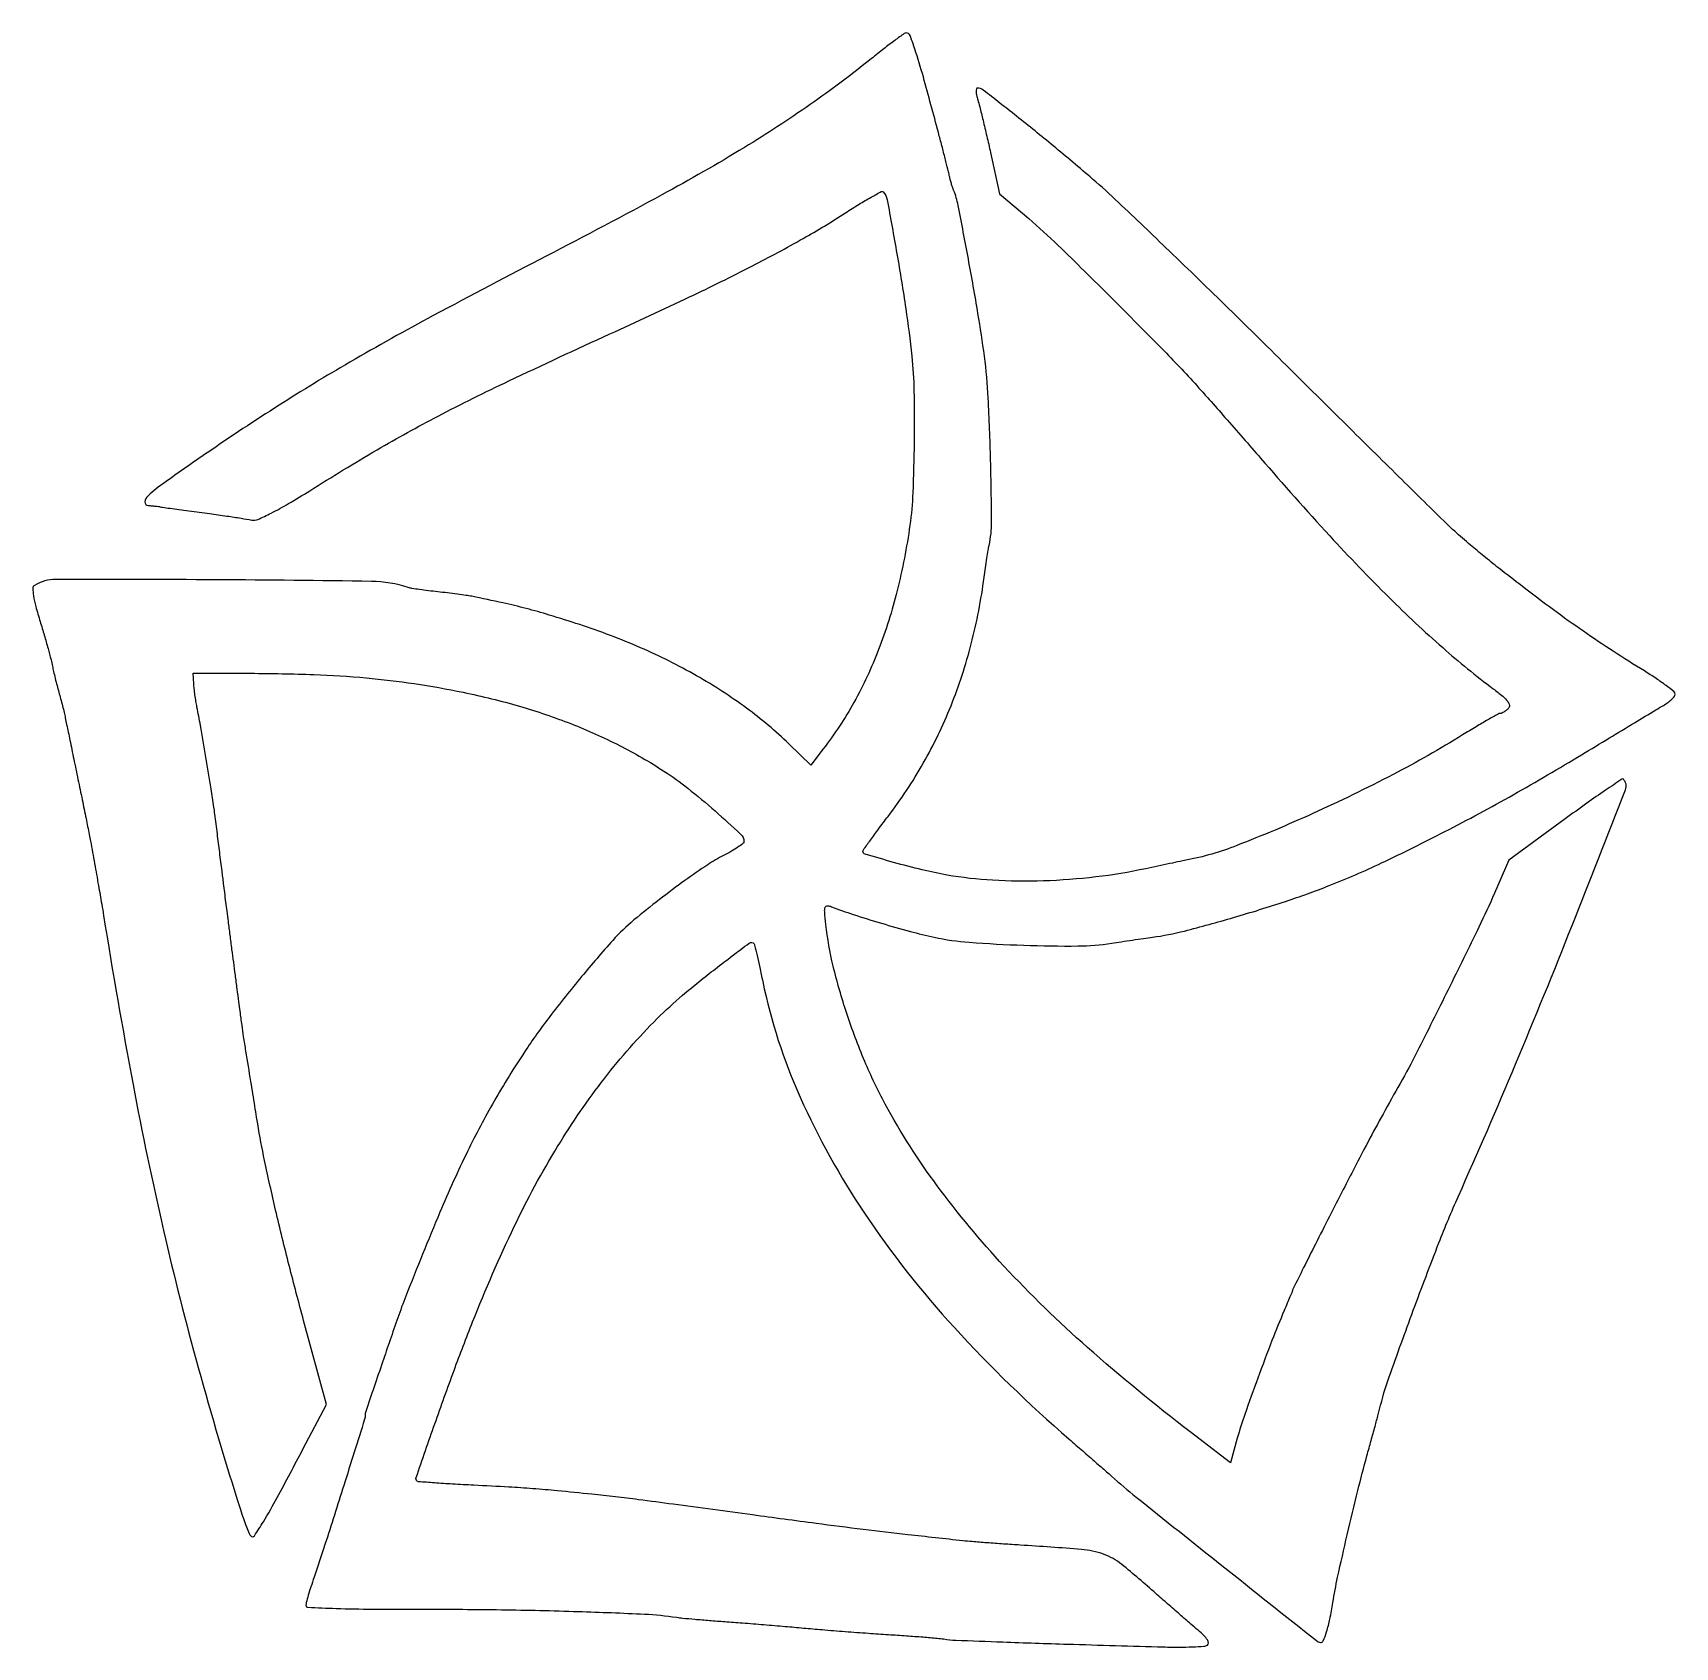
# Model space of a CAD drawing. Extents: x 1 to 387, y 1 to 380.
import ezdxf

# ---------------------------------------------------------------- set-up
doc = ezdxf.new("R2010")
doc.units = 0

msp = doc.modelspace()

# ---------------------------------------------------------------- linework, layer by layer
msp.add_lwpolyline([(198, 373.934061, -0.017003), (183.561588, 363.108696, -0.015937), (168.111531, 353.042005, -0.012231), (148.735173, 341.918463, -0.004795), (121.5, 327.493168, 0.0036), (94.945675, 313.509646, 0.008405), (75.328893, 302.570005, 0.010278), (58.686582, 292.456145, 0.009152), (41.809143, 281.279133, 0.002711), (31.792296, 274.298107, 0.028353), (27.871396, 271.186817, 0.191983), (27.140476, 269.726201, 0.421792), (27.877555, 268.875, -0.005572), (28.745132, 268.814197, -0.005856), (29.596844, 268.73491, -0.005628), (30.329853, 268.649653, -0.025985), (30.75, 268.57363, 0.021788), (31.271389, 268.474765, 0.001025), (33.042188, 268.222015, 0.001688), (35.146932, 267.933248, 0.001213), (37.5, 267.62431, -0.001702), (42.35574, 266.981959, -0.002851), (46.432172, 266.404883, -0.003367), (49.767336, 265.89036, -0.007614), (52.282884, 265.445521, 0.15182), (53.683784, 265.601786, 0.014312), (56.849276, 267.096092, 0.015468), (60.902347, 269.313471, 0.007682), (65.906164, 272.36003, -0.008301), (81.747662, 281.978197, -0.012006), (96.07999, 289.902161, -0.009858), (112.722995, 298.175306, -0.003636), (136.5, 309.204881, 0.004043), (155.234803, 317.914023, 0.00792), (169.983141, 325.20404, 0.009811), (181.917535, 331.639381, 0.015478), (191.864477, 337.671174, -0.006442), (195.106976, 339.718452, -0.010477), (197.917534, 341.36273, -0.004416), (200.31252, 342.669747, -0.330315), (200.724768, 342.608565, -0.152121), (201.69309, 340.76425, -0.002058), (203.977486, 328.024586, -0.00649), (206.061536, 315.137912, -0.010182), (207.482755, 304.006682, -0.022235), (207.989989, 295.857853, -0.00726), (208.028327, 283.811253, -0.007107), (207.722707, 271.853016, -0.025286), (207.031663, 264.223255, -0.025495), (204.048936, 248.868463, -0.03169), (199.665085, 235.00183, -0.033852), (193.873597, 222.611269, -0.038579), (186.676931, 211.675454), (183.713858, 207.850908), (178.606929, 212.80313, 0.034521), (168.595661, 221.252707, 0.02843), (156.864459, 228.857471, 0.027006), (143.697258, 235.451843, 0.024059), (129.384294, 240.875167, 0.004321), (122.217602, 243.134894, 0.010086), (116.806832, 244.671049, 0.010096), (111.341676, 245.98684, 0.004338), (104, 247.531687, 0.013094), (102.678447, 247.761988, 0.003748), (100.61875, 248.049833, 0.003769), (98.289058, 248.339773, 0.003995), (96, 248.588624, -0.005247), (93.790126, 248.834465, -0.006135), (91.698455, 249.11549, -0.005469), (89.937545, 249.393819, -0.036857), (89.079846, 249.604968, 0.075222), (80.417371, 251.04649, 0.00229), (43.932756, 251.417108, 0.001381), (6.181536, 251.523392, 0.139297), (1.154421, 250.095437, 0.266308), (0.784046, 249.4121, 0.033323), (0.942295, 247.667661, 0.026214), (1.478881, 245.144044, 0.009337), (2.499798, 241.601634, -0.003475), (3.460295, 238.409973, -0.003791), (4.348169, 235.296377, -0.003556), (5.06887, 232.620545, -0.018703), (5.39888, 231.13488, 0.010015), (5.655235, 229.878041, 0.004564), (6.038023, 228.245871, 0.004517), (6.4728, 226.532611, 0.006196), (6.896882, 225, -0.005015), (7.32215, 223.477095, -0.00377), (7.760489, 221.79375, -0.003811), (8.148826, 220.20396, -0.008751), (8.411052, 219, 0.00145), (8.729283, 217.428919, 0.000148), (9.495077, 213.709375, 0.000185), (10.410484, 209.278077, 0.000147), (11.40084, 204.5, -0.000479), (12.387892, 199.721918, -0.000601), (13.29333, 195.290625, -0.00048), (14.045131, 191.570238, -0.00473), (14.345444, 190, -0.000654), (15.299843, 184.701157, -0.000717), (16.211231, 179.56032, -0.000706), (16.980995, 175.145233, -0.002998), (17.422022, 172.5, 0.006654), (24.346021, 132.764372, 0.010141), (31.512391, 98.488226, 0.010828), (39.670703, 66.275002, 0.009401), (49.581783, 32.879782, 0.007356), (50.289393, 30.758823, 0.009525), (51.003765, 28.836342, 0.007557), (51.653399, 27.255661, 0.080188), (52.025078, 26.669467, 0.485981), (52.879669, 26.719998, 0.016224), (54.998793, 29.993237, 0.01213), (58.259084, 35.715986, 0.001954), (64.297067, 47.044759), (69.864388, 57.589519), (64.470635, 77.287981, -0.004722), (61.058787, 90.226905, -0.004699), (57.886055, 103.249489, -0.004894), (55.273244, 114.945177, -0.012422), (53.670895, 123.5, 0.000106), (53.410981, 125.105212, 0.000028), (52.994181, 127.675, 0.000028), (52.519431, 130.600001, 0.000029), (52.0484, 133.5, -0.000293), (50.896042, 140.618513, -0.002114), (50.357188, 144.051917, -0.0036), (49.971112, 146.709844, -0.001924), (49.53026, 150, 0.000289), (49.241287, 152.211552, 0.000116), (48.843815, 155.234375, 0.000115), (48.414145, 158.490409, 0.000146), (48.0154, 161.5, -0.000444), (47.613721, 164.545693, -0.000329), (47.174987, 167.9125, -0.000333), (46.765024, 171.091349, -0.000751), (46.459695, 173.5, 0.000058), (46.192169, 175.634145, 0.000047), (45.90608, 177.9125, 0.000048), (45.642875, 180.005402, 0.000127), (45.454382, 181.5, -0.000166), (45.266007, 182.9946, -0.000062), (45.003193, 185.0875, -0.000062), (44.717666, 187.365855, -0.000075), (44.450803, 189.5, 0.000549), (44.177326, 191.670347, 0.000411), (43.871632, 194.059375, 0.000416), (43.580181, 196.307541, 0.000954), (43.356055, 198, 0.007047), (42.723929, 202.249724, 0.001448), (41.481162, 209.72926, 0.001461), (40.194073, 217.206272, 0.006828), (39.381447, 221.5, -0.009803), (39.137754, 222.830903, -0.006675), (38.910584, 224.353125, -0.006728), (38.730711, 225.828261, -0.013428), (38.635561, 227), (38.5, 229.5), (52, 229.436704, -0.007749), (66.85424, 229.136824, -0.013368), (79.192837, 228.365684, -0.014911), (90.468376, 227.017839, -0.013537), (102.015803, 224.965855, -0.01969), (115.22042, 221.702092, -0.023123), (127.424387, 217.550216, -0.024128), (138.72005, 212.473232, -0.02589), (149.202531, 206.437604, -0.023609), (154.818169, 202.416675, -0.013496), (161.221488, 197.071234, -0.006487), (167.227972, 191.635437, -0.20851), (168, 189.864626, -0.232427), (167.785612, 189.428346, -0.01483), (166.600849, 188.568775, -0.019277), (165.061984, 187.605179, -0.012968), (163.236934, 186.620063, 0.029456), (159.490114, 184.435203, 0.009127), (154.121381, 180.722189, 0.008877), (148.113652, 176.239149, 0.008346), (142.142436, 171.45456, 0.037203), (137.171027, 166.666796, 0.009315), (129.813045, 158.127283, 0.009979), (122.331094, 148.734193, 0.016623), (116.45977, 140.5, 0.016065), (109.259782, 128.862668, 0.017262), (103.002684, 117.058161, 0.013749), (96.526369, 102.763298, 0.005609), (88.479261, 83, 0.010183), (86.605022, 77.945568, 0.001457), (83.008551, 67.507473, 0.000256), (79.053277, 55.899007, 0.092237), (78.922991, 55, -0.086438), (78.803441, 54.102436, -0.000134), (73.897791, 38.527219, -0.001111), (69.482794, 24.630644, -0.005659), (66.922114, 16.933421, 0.005167), (66.185934, 14.727765, 0.006856), (65.564621, 12.70559, 0.005034), (65.085993, 11.004764, 0.066158), (65, 10.357703, 0.401642), (65.455972, 9.881637, 0.002372), (72.105918, 9.626363, 0.006612), (80.697396, 9.451077, 0.002476), (92.75, 9.424282, -0.004249), (110.991161, 9.319055, -0.004373), (129.052793, 8.903341, -0.003734), (144.657695, 8.290909, -0.026714), (152.16708, 7.536627, 0.0143), (153.567392, 7.360774, 0.002025), (156.458455, 7.093226, 0.002306), (159.883157, 6.80619, 0.001962), (163.5, 6.534118, -0.001727), (167.631277, 6.225305, -0.00097), (172.646875, 5.823174, -0.000968), (177.709861, 5.397481, -0.001582), (182, 5.014719, 0.00256), (186.392989, 4.631436, 0.001392), (191.79375, 4.203206, 0.001386), (197.289549, 3.798152, 0.002197), (202, 3.484907, -0.002089), (206.203495, 3.20629, -0.002518), (210.15, 2.90816, -0.002145), (213.470415, 2.626158, -0.017023), (215, 2.436973, 0.029255), (217.820235, 2.157969, 0.001009), (228.877941, 1.736489, 0.001472), (244.125603, 1.231075, 0.000477), (266.69262, 0.571106, 0.007354), (270.296175, 0.522184, 0.010289), (273.516062, 0.592099, 0.006961), (276.189848, 0.742547, 0.121453), (277.01257, 1.007768, 0.292325), (277.248377, 1.497902, 0.111238), (276.982477, 2.244964, 0.057255), (276.175928, 3.246655, 0.020646), (274.819949, 4.477917, -0.003873), (273.104395, 5.933769, -0.001176), (270.526557, 8.166541, -0.001178), (267.649484, 10.682303, -0.001284), (264.866204, 13.140343, 0.010956), (256.837018, 19.959443, 0.085088), (252.566537, 22.361654, 0.065436), (247.363226, 23.481304, 0.004984), (233, 24.507093, -0.001718), (229.069531, 24.762009, -0.001685), (225.115625, 25.045486, -0.001657), (221.649273, 25.31731, -0.006396), (219.5, 25.520729, -0.001309), (206.565178, 26.946365, -0.002413), (196.05431, 28.184089, -0.002211), (184.968288, 29.593609, -0.000918), (170, 31.592002, 0.000159), (151.349627, 34.110782, 0.001446), (143.205589, 35.184034, 0.003161), (137.764651, 35.850108, 0.00305), (132.25, 36.45578, 0.001742), (124.070367, 37.274893, 0.005022), (118.392611, 37.765982, 0.005023), (112.706729, 38.142864, 0.001743), (104.5, 38.575378, -0.002289), (99.490473, 38.844875, -0.003655), (95.212756, 39.126041, -0.000829), (91.47207, 39.405624, -0.170231), (91.139168, 39.551696, -0.29652), (90.929914, 40.393803, -0.000688), (95.315924, 53.019658, -0.004601), (99.824221, 65.567773, -0.005939), (104.205819, 77, -0.017078), (113.987753, 99.38192, -0.025232), (124.196829, 118.219863, -0.028086), (135.262416, 134.28225, -0.032044), (147.617397, 148.270769, -0.02031), (153.582425, 153.746416, -0.011122), (161.300893, 159.985396, -0.003496), (169.233303, 166.022634, -0.416364), (170.387452, 165.853509, -0.102123), (170.525781, 165.554018, -0.000902), (171.091889, 163.106968, -0.003077), (171.721444, 160.283525, -0.001976), (172.418831, 157, 0.054163), (181.24276, 129.786209, 0.042118), (196.333013, 102.550376, 0.038063), (217.487348, 75.641054, 0.028684), (244.478105, 49.409934, -0.000421), (247.680908, 46.631223, -0.000497), (250.706573, 43.996444, -0.000434), (253.257469, 41.766738, -0.003132), (254.478105, 40.684345, 0.014293), (260.224194, 35.813721, 0.000648), (280.428521, 19.699788, 0.000088), (302.625115, 2.050311, 0.127949), (303.579766, 1.627329, 0.346654), (304.238481, 1.991317, 0.023852), (305.020203, 4.126872, 0.024418), (305.799888, 7.125513, 0.012236), (306.505329, 10.978545, -0.0145), (307.623886, 16.935601, -0.003311), (309.874542, 26.942536, -0.003624), (312.370176, 37.36154, -0.007383), (314.510037, 45.5, 0.000662), (315.504981, 49.087256, 0.000826), (316.419203, 52.421983, 0.000667), (317.178337, 55.2238, 0.006351), (317.485995, 56.425898, -0.025611), (319.7578, 64.064944, -0.003502), (325.422589, 79.715801, -0.004279), (331.450376, 95.593055, -0.012201), (336.007856, 106.5, 0.005703), (349.471044, 137.578364, 0.005101), (362.743871, 170.127887, 0.000871), (375.326603, 202.071094, 0.298114), (374.815443, 204.51789, 0.35874), (374.467209, 204.551606, 0.001178), (370.626376, 201.953634, 0.005386), (366.24963, 198.908659, 0.003258), (361.129661, 195.213634), (347.853258, 185.5), (344.491244, 177.731713, -0.011037), (340.847151, 169.796853, -0.001941), (333.612422, 155.064127, -0.00189), (326.265837, 140.388836, -0.011862), (322.309163, 133, 0.00281), (318.294467, 125.818312, 0.003909), (314.786378, 119.339974, 0.003244), (310.926198, 111.96126, 0.001264), (305.681976, 101.713077, 0.000559), (302.401874, 95.245098, 0.000901), (299.622737, 89.725064, 0.000134), (297.16576, 84.819678, 0.060062), (297.042582, 84.475946, -0.040096), (296.943556, 84.160595, -0.001172), (296.416459, 82.866386, -0.002348), (295.784811, 81.346192, -0.001615), (295.055211, 79.628802, 0.008597), (292.181372, 72.592722, 0.004504), (288.835339, 63.745169, 0.004276), (285.7808, 55.218827, 0.015138), (284.034292, 49.674691), (282.391285, 43.849383), (272.945642, 51.106966, -0.016721), (248.796158, 70.980958, -0.024811), (229.15976, 90.084098, -0.027996), (213.466438, 108.960696, -0.03518), (201.24804, 128.138274, -0.024551), (196.402836, 138.224099, -0.019892), (192.185289, 149.464001, -0.02032), (188.995587, 160.617031, -0.032157), (187.278472, 170.406911, -0.007031), (186.994999, 173.373153, -0.098399), (187.117378, 174.433077, -0.332781), (187.60958, 174.782366, -0.087084), (188.619905, 174.578544, 0.014225), (193.697881, 172.757384, 0.006727), (200.341181, 170.684532, 0.006737), (207.141692, 168.76196, 0.012215), (212.760076, 167.401229, 0.034698), (221.00504, 166.207195, 0.01017), (233.792464, 165.514562, 0.010006), (246.545602, 165.339048, 0.037782), (254.5, 165.990993, -0.001787), (256.749531, 166.339564, -0.001116), (259.387027, 166.732581, -0.00112), (261.988114, 167.10829, -0.002037), (264.115412, 167.401865, 0.029653), (271.588527, 168.857334, 0.008154), (283.150318, 172.031625, 0.008585), (295.363867, 175.82879, 0.01374), (305.636372, 179.532898, 0.017026), (317.971866, 184.859131, 0.009107), (332.849566, 192.227727, 0.008544), (348.923062, 200.908067, 0.008074), (365, 210.293286, -0.000224), (371.519782, 214.237849, -0.000297), (377.45908, 217.822767, -0.000211), (382.442374, 220.823751, -0.002948), (384.243677, 221.893063, 0.025591), (385.294575, 222.58308, 0.032595), (386.183257, 223.327569, 0.034288), (386.819061, 224.02425, 0.167797), (386.993677, 224.519939, 0.227428), (386.723597, 225.092065, 0.009171), (384.868455, 226.544245, 0.01451), (382.527847, 228.203939, 0.009595), (379.75, 229.978938, -0.006828), (372.425897, 234.602059, -0.007325), (365.401915, 239.318916, -0.007147), (358.364926, 244.345967, -0.005888), (351, 249.902827, -0.001498), (345.536517, 254.153118, -0.005), (341.987421, 256.988919, -0.006148), (338.895006, 259.574863, -0.003319), (335.147303, 262.831307, -0.013686), (333.221472, 264.62319, -0.000223), (322.702645, 274.970956, -0.000581), (310.487784, 287.025884, -0.000386), (296.5, 300.884019, 0.00179), (281.947117, 315.221257, 0.002076), (267.990625, 328.759924, 0.001848), (256.085968, 340.128216, 0.012326), (250, 345.618742, 0.004503), (240.761109, 353.406084, 0.005767), (232.109536, 360.399547, 0.001844), (224.283739, 366.530919, 0.166745), (222.916268, 367, 0.345809), (222.667271, 366.804398, 0.066146), (222.601542, 366.192187, 0.045854), (222.705673, 365.304639, 0.025438), (222.985438, 364.25, -0.015517), (223.449471, 362.630995, -0.002547), (224.233263, 359.469367, -0.0028), (225.115983, 355.738309, -0.002468), (225.995641, 351.837207), (228.124445, 342.174415), (234.969307, 336.337207, -0.016276), (241.886971, 330.037762, -0.002917), (254.328826, 317.802133, -0.003272), (266.81623, 305.213846, -0.010149), (275.010545, 296.497415, -0.002661), (277.39319, 293.829168, -0.000726), (281.127423, 289.589866, -0.000734), (285.34871, 284.769338, -0.000764), (289.5, 280, 0.006829), (305.756045, 261.774982, 0.012015), (319.749993, 247.228634, 0.014327), (332.32523, 235.464883, 0.020372), (344.198854, 225.810408, -0.012781), (346.457517, 224.030141, -0.056782), (347.625199, 222.8121, -0.13012), (348.002608, 221.899318, -0.233794), (347.748854, 221.148854, -0.02845), (347.256066, 220.709166, -0.030168), (346.725743, 220.337476, -0.031635), (346.233522, 220.076353, -0.106525), (345.879207, 220, 0.12784), (345.380249, 219.870307, 0.002331), (342.976786, 218.515591, 0.005609), (340.185436, 216.883299, 0.003698), (337.010804, 214.946693, -0.018944), (320.66918, 205.649237, -0.013598), (301.770678, 196.469042, -0.013155), (283.926325, 188.952094, -0.045729), (271.914434, 185.485171, 0.003523), (270.558226, 185.214994, 0.000712), (268.15299, 184.714619, 0.000751), (265.357009, 184.124415, 0.000703), (262.5, 183.512646, -0.02372), (250.742861, 181.555914, -0.021365), (238.434838, 180.634022, -0.0219), (226.471902, 180.774646, -0.029891), (215.764611, 182.014822, -0.015391), (209.93745, 183.231616, -0.009612), (203.190666, 184.996521, -0.002728), (196.500538, 186.924195, -0.332722), (196, 187.593112, -0.155448), (196.112345, 187.94574, -0.001425), (197.730542, 190.213834, -0.004667), (199.633084, 192.8129, -0.002979), (201.891207, 195.800766, 0.033878), (210.174953, 208.296518, 0.033811), (216.70145, 221.804591, 0.033047), (221.468544, 236.3644, 0.029427), (224.5, 252, -0.002666), (224.812814, 254.252345, -0.002773), (225.145721, 256.471875, -0.002668), (225.45453, 258.388308, -0.012089), (225.667498, 259.5, 0.055083), (226.243993, 265.055522, 0.004603), (226.014276, 279.536819, 0.006577), (225.456597, 294.120309, 0.019982), (224.551732, 304, 0.008818), (223.048843, 314.016715, 0.004215), (220.782645, 326.834518, 0.002237), (218.387601, 339.430727, 0.049566), (217.31695, 343, -0.016521), (217.055693, 343.699525, -0.009112), (216.780524, 344.570005, -0.009076), (216.533382, 345.463701, -0.014387), (216.357826, 346.238314, 0.012186), (216.119471, 347.311917, 0.001355), (215.509468, 349.745994, 0.001649), (214.765945, 352.639007, 0.001336), (213.949646, 355.738314, 0.001778), (210.426779, 368.78352, 0.011183), (208.457274, 375.391184, 0.013315), (207.058847, 379.361229, 0.318216), (206.12868, 379.983123, 0.152275), (205.702854, 379.83771, 0.002115), (203.48155, 378.199249, 0.005703), (200.919985, 376.247239, 0.003696)], format="xyb", close=True)

doc.saveas('drawing.dxf')
